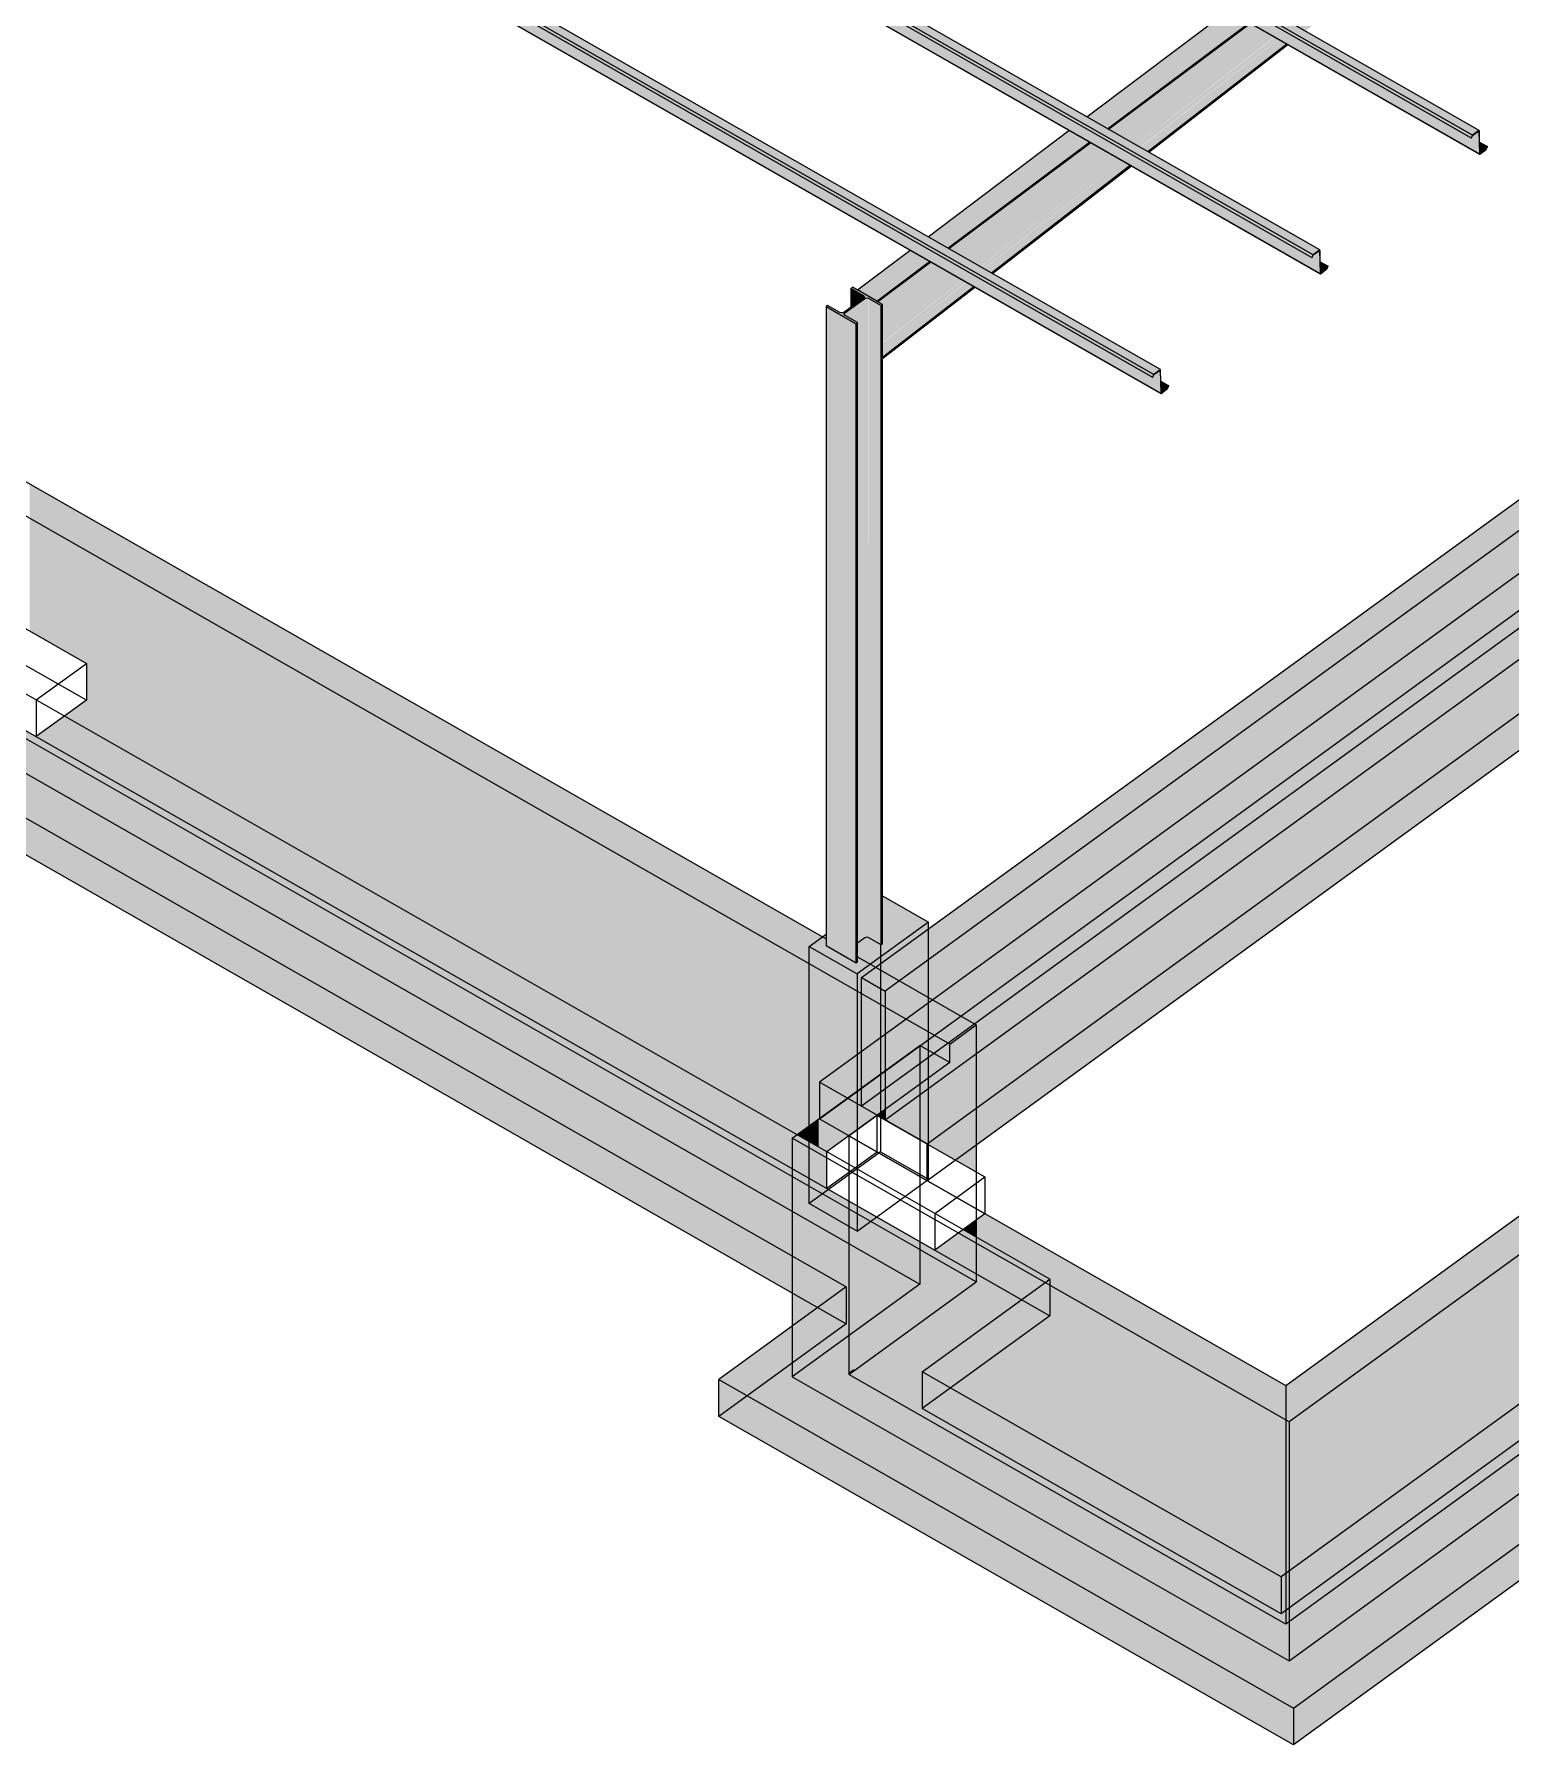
# Model space of a CAD drawing. Header units: inches. Extents: x -6642 to -982, y -7245 to 4230.
# Drawn here: x -5749.9 to -5381.1, y -7156.2 to -6728.9 of the extents above; entities that cross this region are included whole.
import ezdxf

# ---------------------------------------------------------------- set-up
doc = ezdxf.new("R2010")
doc.units = ezdxf.units.IN
doc.header["$MEASUREMENT"] = 0
for name, color, linetype, lineweight in [('S-BEAM', 12, 'Continuous', 9), ('S-COLS', 52, 'Continuous', 9), ('S-FNDN', 32, 'Continuous', 9)]:
    doc.layers.add(name, color=color, linetype=linetype, lineweight=lineweight)

# ---------------------------------------------------------------- blocks, each defined once
blk = doc.blocks.new('Z-Girder - Z-Girder-1581830-STRUCTURAL SCHEMATIC  - 3D - 1')
at = {"layer": 'S-BEAM'}
for points in [[(-5470.54, -6814.59), (-5470.23, -6813.92), (-6598.64, -6169.06), (-6598.95, -6169.73), (-5471.72, -6813.92)], [(-5470.23, -6813.92), (-5468.66, -6812.74), (-6597.13, -6167.92), (-6598.64, -6169.06), (-5482.85, -6806.7)], [(-5468.5, -6818.61), (-5468.68, -6812.84), (-5470.23, -6814.05), (-5470.54, -6814.59), (-6596.96, -6170.87), (-6596.91, -6173.75), (-5468.6, -6818.55)], [(-5468.66, -6812.74), (-5468.66, -6812.66), (-5470.23, -6811.84)], [(-5468.46, -6818.67), (-5468.66, -6818.51), (-5468.5, -6818.64)], [(-5466.84, -6817.4), (-5466.54, -6816.78), (-5468.48, -6815.67), (-5468.37, -6816.53)], [(-5468.37, -6818.56), (-5466.84, -6817.4), (-5468.46, -6816.47), (-5468.41, -6818.54)]]:
    blk.add_hatch(color=256, dxfattribs=at).paths.add_polyline_path(points, flags=0)
h = blk.add_hatch(color=256, dxfattribs=at)
h.paths.add_polyline_path([(-5468.38, -6818.65), (-5466.77, -6817.4), (-5466.84, -6817.4), (-5468.37, -6818.57)], flags=0)
h.paths.add_polyline_path([(-5468.5, -6818.61), (-5468.42, -6818.53), (-5468.5, -6818.57)], flags=0)
h.paths.add_polyline_path([(-5470.48, -6814.6), (-5470.12, -6813.92), (-5470.25, -6813.97), (-5470.54, -6814.59)], flags=0)
for p, q in [((-6598.95, -6169.73), (-5470.54, -6814.59)), ((-5470.23, -6813.92), (-6598.64, -6169.06)), ((-5468.56, -6812.72), (-6597.17, -6167.75)), ((-6597.07, -6173.69), (-5468.47, -6818.66)), ((-6596.91, -6173.75), (-5468.5, -6818.61)), ((-5470.23, -6813.92), (-5470.54, -6814.59)), ((-5470.54, -6814.59), (-5470.48, -6814.6)), ((-5470.48, -6814.6), (-5470.19, -6813.97)), ((-5468.66, -6812.74), (-5470.23, -6813.92)), ((-5470.19, -6813.97), (-5468.65, -6812.82)), ((-5468.6, -6812.84), (-5468.5, -6818.61)), ((-5468.42, -6818.54), (-5468.53, -6812.79)), ((-5468.5, -6818.58), (-5468.38, -6818.65)), ((-5468.48, -6815.65), (-5466.49, -6816.79)), ((-5468.48, -6815.67), (-5466.54, -6816.78)), ((-5468.46, -6816.47), (-5466.84, -6817.4)), ((-5468.38, -6818.65), (-5466.8, -6817.46)), ((-5466.84, -6817.4), (-5468.37, -6818.56)), ((-5466.54, -6816.78), (-5466.84, -6817.4)), ((-5466.8, -6817.46), (-5466.49, -6816.79)), ((-5466.49, -6816.79), (-5466.54, -6816.78))]:
    blk.add_line(p, q, dxfattribs=at)
for points in [[(-5468.53, -6812.79, 0), (-5468.57, -6812.71, 0), (-5468.66, -6812.74, 0)], [(-5468.65, -6812.82, 0), (-5468.62, -6812.81, 0), (-5468.62, -6812.81, 0)], [(-5468.5, -6818.61, 0), (-5468.46, -6818.67, 0), (-5468.38, -6818.65, 0)], [(-5468.37, -6818.56, 0), (-5468.41, -6818.57, 0), (-5468.42, -6818.54, 0)]]:
    blk.add_polyline3d(points, dxfattribs=at)
blk = doc.blocks.new('Z-Girder - Z-Girder-V1-STRUCTURAL SCHEMATIC  - 3D - 1')
at = {"layer": 'S-BEAM'}
for points in [[(-5390.94, -6754.83), (-5390.63, -6754.16), (-6519.04, -6109.3), (-6519.35, -6109.97), (-5392.12, -6754.16)], [(-5390.63, -6754.16), (-5389.06, -6752.98), (-6517.52, -6108.16), (-6519.04, -6109.3), (-5401.45, -6747.97)], [(-5388.9, -6758.85), (-5389.08, -6753.08), (-5390.63, -6754.29), (-5390.94, -6754.83), (-6517.36, -6111.11), (-6517.31, -6113.99), (-5389, -6758.79)], [(-5389.06, -6752.98), (-5389.06, -6752.9), (-5390.63, -6752.08)], [(-5388.86, -6758.91), (-5389.06, -6758.76), (-5388.9, -6758.89)], [(-5387.23, -6757.65), (-5386.94, -6757.02), (-5388.88, -6755.91), (-5388.77, -6756.77)], [(-5388.77, -6758.8), (-5387.23, -6757.65), (-5388.86, -6756.72), (-5388.81, -6758.78)]]:
    blk.add_hatch(color=256, dxfattribs=at).paths.add_polyline_path(points, flags=0)
h = blk.add_hatch(color=256, dxfattribs=at)
h.paths.add_polyline_path([(-5388.78, -6758.89), (-5387.17, -6757.65), (-5387.23, -6757.65), (-5388.77, -6758.81)], flags=0)
h.paths.add_polyline_path([(-5388.9, -6758.85), (-5388.82, -6758.77), (-5388.9, -6758.81)], flags=0)
h.paths.add_polyline_path([(-5390.88, -6754.84), (-5390.52, -6754.16), (-5390.65, -6754.21), (-5390.94, -6754.83)], flags=0)
for p, q in [((-6519.35, -6109.97), (-5390.94, -6754.83)), ((-5390.63, -6754.16), (-6519.04, -6109.3)), ((-5388.96, -6752.96), (-6517.57, -6107.99)), ((-6517.47, -6113.93), (-5388.87, -6758.9)), ((-6517.31, -6113.99), (-5388.9, -6758.85)), ((-5390.63, -6754.16), (-5390.94, -6754.83)), ((-5390.94, -6754.83), (-5390.88, -6754.84)), ((-5390.88, -6754.84), (-5390.59, -6754.21)), ((-5389.06, -6752.98), (-5390.63, -6754.16)), ((-5390.59, -6754.21), (-5389.05, -6753.06)), ((-5389, -6753.08), (-5388.9, -6758.85)), ((-5388.82, -6758.78), (-5388.93, -6753.03)), ((-5388.9, -6758.83), (-5388.78, -6758.89)), ((-5388.88, -6755.89), (-5386.89, -6757.03)), ((-5388.88, -6755.91), (-5386.94, -6757.02)), ((-5388.86, -6756.72), (-5387.23, -6757.65)), ((-5388.78, -6758.89), (-5387.2, -6757.7)), ((-5387.23, -6757.65), (-5388.77, -6758.8)), ((-5386.94, -6757.02), (-5387.23, -6757.65)), ((-5387.2, -6757.7), (-5386.89, -6757.03)), ((-5386.89, -6757.03), (-5386.94, -6757.02))]:
    blk.add_line(p, q, dxfattribs=at)
for points in [[(-5388.93, -6753.03, 0), (-5388.97, -6752.95, 0), (-5389.06, -6752.98, 0)], [(-5389.05, -6753.06, 0), (-5389.02, -6753.05, 0), (-5389.02, -6753.05, 0)], [(-5388.9, -6758.85, 0), (-5388.86, -6758.91, 0), (-5388.78, -6758.89, 0)], [(-5388.77, -6758.8, 0), (-5388.81, -6758.81, 0), (-5388.82, -6758.78, 0)]]:
    blk.add_polyline3d(points, dxfattribs=at)

msp = doc.modelspace()

# ---------------------------------------------------------------- hatches: boundary and pattern name
at = {"layer": 'S-BEAM'}
h = msp.add_hatch(color=256, dxfattribs=at)
h.paths.add_polyline_path([(-5539.39, -6795.59), (-5526.15, -6785.7), (-5531.07, -6782.89), (-5544.24, -6792.81), (-5540.85, -6794.75)], flags=0)
h.paths.add_polyline_path([(-5521.68, -6782.36), (-5486.24, -6755.88), (-5491.37, -6752.95), (-5526.63, -6779.53), (-5522.48, -6781.9)], flags=0)
h.paths.add_polyline_path([(-5481.77, -6752.54), (-5446.33, -6726.07), (-5451.66, -6723.02), (-5486.92, -6749.6), (-5483.59, -6751.5)], flags=0)
h.paths.add_polyline_path([(-5441.86, -6722.73), (-5406.42, -6696.25), (-5411.96, -6693.08), (-5447.22, -6719.66), (-5443.74, -6721.65)], flags=0)
h.paths.add_polyline_path([(-5401.95, -6692.91), (-5366.51, -6666.43), (-5372.26, -6663.15), (-5407.52, -6689.73), (-5403.07, -6692.27)], flags=0)
h.paths.add_polyline_path([(-5362.04, -6663.09), (-5326.6, -6636.62), (-5332.56, -6633.21), (-5367.81, -6659.8), (-5364.05, -6661.94)], flags=0)
h.paths.add_polyline_path([(-5322.13, -6633.28), (-5313.87, -6627.11), (-5319.89, -6623.66), (-5328.11, -6629.86), (-5324.21, -6632.09)], flags=0)
h = msp.add_hatch(color=256, dxfattribs=at)
h.paths.add_polyline_path([(-5539.38, -6795.74), (-5539.3, -6795.68), (-5539.2, -6795.74), (-5525.92, -6785.83), (-5526.15, -6785.7), (-5539.39, -6795.59)], flags=0)
h.paths.add_polyline_path([(-5521.45, -6782.49), (-5485.99, -6756.02), (-5486.24, -6755.88), (-5521.68, -6782.36)], flags=0)
h.paths.add_polyline_path([(-5481.52, -6752.69), (-5446.06, -6726.22), (-5446.33, -6726.07), (-5481.77, -6752.54)], flags=0)
h.paths.add_polyline_path([(-5441.59, -6722.88), (-5406.13, -6696.41), (-5406.42, -6696.25), (-5441.86, -6722.73)], flags=0)
h.paths.add_polyline_path([(-5401.66, -6693.08), (-5366.2, -6666.61), (-5366.51, -6666.43), (-5401.95, -6692.91)], flags=0)
h.paths.add_polyline_path([(-5361.73, -6663.27), (-5326.27, -6636.8), (-5326.6, -6636.62), (-5362.04, -6663.09)], flags=0)
h.paths.add_polyline_path([(-5321.8, -6633.47), (-5313.86, -6627.54), (-5313.87, -6627.11), (-5322.13, -6633.28)], flags=0)
h = msp.add_hatch(color=256, dxfattribs=at)
h.paths.add_polyline_path([(-5537.99, -6806), (-5517.97, -6790.37), (-5525.92, -6785.83), (-5539.2, -6795.74), (-5537.99, -6796.44), (-5537.99, -6805.99)], flags=0)
h.paths.add_polyline_path([(-5513.58, -6786.99), (-5478.98, -6760.03), (-5485.99, -6756.02), (-5521.45, -6782.49), (-5513.66, -6786.94)], flags=0)
h.paths.add_polyline_path([(-5474.62, -6756.63), (-5440.09, -6729.63), (-5446.06, -6726.22), (-5481.52, -6752.69), (-5474.71, -6756.58)], flags=0)
h.paths.add_polyline_path([(-5435.65, -6726.28), (-5401.07, -6699.31), (-5406.2, -6696.46), (-5441.59, -6722.88), (-5435.69, -6726.25)], flags=0)
h.paths.add_polyline_path([(-5396.68, -6695.92), (-5362.09, -6668.96), (-5366.2, -6666.61), (-5401.66, -6693.08), (-5396.78, -6695.87)], flags=0)
h.paths.add_polyline_path([(-5357.71, -6665.57), (-5323.18, -6638.57), (-5326.27, -6636.8), (-5361.73, -6663.27), (-5357.88, -6665.47)], flags=0)
h.paths.add_polyline_path([(-5318.74, -6635.21), (-5316.61, -6633.5), (-5316.68, -6629.64), (-5321.8, -6633.47), (-5318.85, -6635.15)], flags=0)
h = msp.add_hatch(color=256, dxfattribs=at)
h.paths.add_polyline_path([(-5537.99, -6807.21), (-5517.09, -6790.88), (-5517.97, -6790.41), (-5537.99, -6806.09), (-5537.99, -6807.15)], flags=0)
h.paths.add_polyline_path([(-5512.67, -6787.51), (-5478.04, -6760.57), (-5479.04, -6760.08), (-5513.55, -6787.01), (-5512.69, -6787.5)], flags=0)
h.paths.add_polyline_path([(-5473.67, -6757.17), (-5439.08, -6730.21), (-5440.01, -6729.68), (-5474.6, -6756.64), (-5473.75, -6757.13)], flags=0)
h.paths.add_polyline_path([(-5434.68, -6726.83), (-5400.09, -6699.86), (-5401.04, -6699.32), (-5435.59, -6726.31), (-5434.75, -6726.79)], flags=0)
h.paths.add_polyline_path([(-5395.68, -6696.49), (-5361.12, -6669.51), (-5362.07, -6668.97), (-5396.68, -6695.92), (-5395.79, -6696.43)], flags=0)
h.paths.add_polyline_path([(-5356.69, -6666.15), (-5322.13, -6639.17), (-5323.12, -6638.62), (-5357.64, -6665.61), (-5356.73, -6666.13)], flags=0)
h.paths.add_polyline_path([(-5317.69, -6635.81), (-5316.06, -6634.45), (-5316.38, -6634.14), (-5316.55, -6633.8), (-5316.7, -6633.62), (-5318.71, -6635.24), (-5317.71, -6635.8)], flags=0)
h = msp.add_hatch(color=256, dxfattribs=at)
h.paths.add_polyline_path([(-5537.99, -6809.69), (-5515.15, -6791.98), (-5517.08, -6790.94), (-5537.99, -6807.21), (-5537.99, -6808.7)], flags=0)
h.paths.add_polyline_path([(-5510.78, -6788.59), (-5476.08, -6761.69), (-5478.04, -6760.57), (-5512.61, -6787.54), (-5510.83, -6788.56)], flags=0)
h.paths.add_polyline_path([(-5471.7, -6758.3), (-5437.01, -6731.39), (-5439.08, -6730.26), (-5473.6, -6757.21), (-5472.33, -6757.94)], flags=0)
h.paths.add_polyline_path([(-5432.63, -6728), (-5397.93, -6701.1), (-5400.06, -6699.9), (-5434.68, -6726.83), (-5432.95, -6727.82)], flags=0)
h.paths.add_polyline_path([(-5393.56, -6697.71), (-5358.86, -6670.8), (-5361.1, -6669.59), (-5395.66, -6696.51), (-5393.88, -6697.52)], flags=0)
h.paths.add_polyline_path([(-5354.48, -6667.41), (-5319.78, -6640.51), (-5322.12, -6639.26), (-5356.69, -6666.15), (-5354.66, -6667.31)], flags=0)
h.paths.add_polyline_path([(-5315.41, -6637.12), (-5313.71, -6635.8), (-5316.02, -6634.51), (-5317.61, -6635.86), (-5315.99, -6636.79)], flags=0)
h = msp.add_hatch(color=256, dxfattribs=at)
h.paths.add_polyline_path([(-5537.99, -6809.98), (-5514.93, -6792.11), (-5515.2, -6792.02), (-5537.99, -6809.69)], flags=0)
h.paths.add_polyline_path([(-5510.55, -6788.72), (-5475.83, -6761.83), (-5476.08, -6761.69), (-5510.78, -6788.59)], flags=0)
h.paths.add_polyline_path([(-5471.46, -6758.44), (-5436.74, -6731.55), (-5437.01, -6731.39), (-5471.7, -6758.3)], flags=0)
h.paths.add_polyline_path([(-5432.36, -6728.15), (-5397.65, -6701.26), (-5397.93, -6701.1), (-5432.63, -6728)], flags=0)
h.paths.add_polyline_path([(-5393.27, -6697.87), (-5358.55, -6670.98), (-5358.86, -6670.8), (-5393.56, -6697.71)], flags=0)
h.paths.add_polyline_path([(-5354.18, -6667.59), (-5319.46, -6640.7), (-5319.78, -6640.51), (-5354.48, -6667.41)], flags=0)
h.paths.add_polyline_path([(-5315.08, -6637.3), (-5313.7, -6636.24), (-5313.71, -6635.8), (-5315.41, -6637.12)], flags=0)
msp.add_hatch(color=256, dxfattribs=at).paths.add_polyline_path([(-5539.38, -6795.74), (-5539.39, -6795.59), (-5544.24, -6792.86), (-5544.24, -6792.97), (-5539.39, -6795.74)], flags=0)
at = {"layer": 'S-COLS'}
for points in [[(-5544.61, -6801.25), (-5544.24, -6800.98), (-5547.53, -6799.02), (-5547.49, -6798.7), (-5547.39, -6798.58), (-5542.13, -6794.85), (-5541.61, -6794.88), (-5541.45, -6794.94), (-5538.36, -6796.7), (-5537.99, -6796.44), (-5539.3, -6795.68), (-5539.39, -6795.74), (-5544.24, -6792.97), (-5544.32, -6792.81), (-5545.47, -6792.16), (-5545.84, -6792.43), (-5542.55, -6794.39), (-5542.55, -6794.65), (-5542.88, -6794.97), (-5547.95, -6798.56), (-5548.3, -6798.58), (-5548.69, -6798.43), (-5551.72, -6796.7), (-5552.09, -6796.97), (-5545.08, -6800.98)], [(-5545.84, -6797.12), (-5542.74, -6794.83), (-5542.74, -6794.2), (-5545.84, -6792.43), (-5545.84, -6796.97)], [(-5544.61, -6960.95), (-5544.61, -6801.25), (-5552.09, -6796.97), (-5552.09, -6956.67), (-5551.8, -6956.83)], [(-5544.24, -6955.98), (-5542.43, -6954.67), (-5542.43, -6794.97), (-5547.39, -6798.58), (-5547.33, -6799.21), (-5544.24, -6800.98), (-5544.24, -6950.71)], [(-5542.74, -6794.87), (-5542.52, -6794.62), (-5542.63, -6794.31), (-5542.74, -6794.29), (-5542.74, -6794.83)], [(-5542.43, -6954.67), (-5541.95, -6954.54), (-5541.61, -6954.58), (-5541.45, -6954.58), (-5541.52, -6794.91), (-5541.95, -6794.84), (-5542.34, -6794.94), (-5542.43, -6794.97), (-5542.43, -6954.54)], [(-5538.36, -6956.4), (-5538.36, -6796.7), (-5541.45, -6794.94), (-5541.45, -6954.63)], [(-5538.36, -6956.4), (-5537.99, -6956.13), (-5537.99, -6796.44), (-5538.36, -6796.7), (-5538.36, -6950.71)], [(-5547.39, -6799.15), (-5547.39, -6798.58), (-5547.55, -6798.79), (-5547.49, -6799.06), (-5547.39, -6799.15)], [(-5544.61, -6960.95), (-5544.24, -6960.68), (-5544.24, -6800.98), (-5544.61, -6801.25), (-5544.61, -6959.22)]]:
    msp.add_hatch(color=256, dxfattribs=at).paths.add_polyline_path(points, flags=0)
at = {"layer": 'S-FNDN', "transparency": 33554585}
h = msp.add_hatch(color=7, dxfattribs=at)
h.paths.add_polyline_path([(-5556.33, -6961.14), (-5556.33, -6956.83), (-5553.01, -6954.42), (-5750.98, -6841.29), (-5750.98, -6849.9), (-5559.64, -6959.24)], flags=0)
h.paths.add_polyline_path([(-5780.78, -6832.87), (-5780.78, -6828.56), (-5777.47, -6826.15), (-5975.44, -6713.02), (-5975.44, -6721.63), (-5784.1, -6830.97)], flags=0)
h.paths.add_polyline_path([(-6005.24, -6704.6), (-6005.24, -6700.29), (-6001.92, -6697.88), (-6199.89, -6584.74), (-6199.89, -6593.36), (-6008.56, -6702.7)], flags=0)
h.paths.add_polyline_path([(-6229.7, -6576.32), (-6229.7, -6572.02), (-6226.38, -6569.61), (-6424.35, -6456.47), (-6424.35, -6465.09), (-6233.02, -6574.43)], flags=0)
h.paths.add_polyline_path([(-6454.16, -6448.05), (-6454.16, -6443.75), (-6450.84, -6441.33), (-6569.3, -6373.64), (-6571, -6374.87), (-6571, -6381.28), (-6457.47, -6446.16)], flags=0)
h = msp.add_hatch(color=7, dxfattribs=at)
h.paths.add_polyline_path([(-5559.37, -7003.82), (-5556.33, -7001.61), (-5556.33, -6961.14), (-5750.98, -6849.9), (-5750.98, -6878.06), (-5736.86, -6886.13), (-5736.86, -6895.3), (-5742.32, -6899.27), (-5560.53, -7003.16)], flags=0)
h.paths.add_polyline_path([(-5780.78, -6877.29), (-5780.78, -6832.87), (-5975.44, -6721.63), (-5975.44, -6749.79), (-5961.32, -6757.86), (-5961.32, -6767.03), (-5966.78, -6771), (-5792.25, -6870.73)], flags=0)
h.paths.add_polyline_path([(-6005.24, -6749.02), (-6005.24, -6704.6), (-6199.89, -6593.36), (-6199.89, -6621.52), (-6185.78, -6629.58), (-6185.78, -6638.76), (-6191.24, -6642.73), (-6078.54, -6707.13)], flags=0)
h.paths.add_polyline_path([(-6229.7, -6620.74), (-6229.7, -6576.32), (-6424.35, -6465.09), (-6424.35, -6493.24), (-6410.23, -6501.31), (-6410.23, -6510.49), (-6415.69, -6514.45), (-6238.93, -6615.47)], flags=0)
h.paths.add_polyline_path([(-6454.16, -6492.47), (-6454.16, -6448.05), (-6571, -6381.28), (-6571, -6409.44), (-6556.88, -6417.51), (-6556.88, -6426.68), (-6562.34, -6430.65), (-6465.63, -6485.92)], flags=0)
h.paths.add_polyline_path([(-6616.65, -6419.42), (-6601.39, -6408.33), (-6600.8, -6408.67), (-6600.8, -6396.53), (-6615.09, -6406.92), (-6616.65, -6406.02), (-6616.65, -6411.22)], flags=0)
at = {"layer": 'S-FNDN', "transparency": 33554534}
h = msp.add_hatch(color=7, dxfattribs=at)
h.paths.add_polyline_path([(-5520.1, -7057.27), (-5496.22, -7039.91), (-5514.57, -7029.42), (-5514.57, -7040.62), (-5529.83, -7051.71), (-5521.2, -7056.64)], flags=0)
h.paths.add_polyline_path([(-5560.53, -7022.97), (-5560.53, -7004.67), (-5559.37, -7003.82), (-5742.32, -6899.27), (-5749.39, -6904.41), (-5763.94, -6896.09), (-5768.81, -6899.63), (-5780.78, -6892.79), (-5780.78, -6877.29), (-5966.78, -6771), (-5973.85, -6776.13), (-5988.4, -6767.82), (-5993.27, -6771.36), (-6005.24, -6764.52), (-6005.24, -6749.02), (-6191.24, -6642.73), (-6198.3, -6647.86), (-6212.85, -6639.55), (-6217.73, -6643.09), (-6229.7, -6636.25), (-6229.7, -6620.74), (-6415.69, -6514.45), (-6422.76, -6519.59), (-6437.31, -6511.28), (-6442.19, -6514.82), (-6454.16, -6507.98), (-6454.16, -6492.47), (-6562.34, -6430.65), (-6569.41, -6435.79), (-6583.96, -6427.47), (-6588.83, -6431.01), (-6600.8, -6424.17), (-6600.8, -6408.67), (-6601.39, -6408.33), (-6616.65, -6419.42), (-5577.59, -7013.22)], flags=0)
h.paths.add_polyline_path([(-5553.9, -7037.96), (-5553.9, -7026.76), (-5560.53, -7022.97), (-5560.53, -7034.17)], flags=0)
for color, points in [(7, [(-5560.53, -7034.17), (-5560.53, -7022.97), (-6616.65, -6419.42), (-6625.28, -6425.69), (-5577.59, -7024.42)]), (7, [(-5560.53, -7043.34), (-5560.53, -7034.17), (-6625.28, -6425.69), (-6625.28, -6434.87), (-5563.09, -7041.88)]), (7, [(-5537.3, -6987.78), (-5528.68, -6981.52), (-5526.52, -6982.76), (-5526.52, -6970.91), (-5537.3, -6978.74), (-5537.3, -6985.8)]), (7, [(-5521.74, -6985.49), (-5521.2, -6981.21), (-5514.57, -6976.39), (-5525.48, -6970.15), (-5526.52, -6970.91), (-5526.52, -6982.76), (-5526.29, -6982.89)]), (7, [(-5435.33, -7156.24), (-5196.47, -6982.66), (-5196.47, -6980.36), (-5201.77, -6977.33), (-5435.33, -7147.06)]), (7, [(-5534.03, -6995.12), (-5528.68, -6991.24), (-5528.68, -6985.8), (-5526.52, -6985.8), (-5526.52, -6982.76), (-5528.68, -6981.52), (-5537.3, -6987.78), (-5537.3, -6993.42)]), (7, [(-5526.52, -6992.27), (-5521.2, -6988.41), (-5521.2, -6985.8), (-5526.52, -6982.76), (-5526.52, -6989.66)]), (7, [(-5539.31, -6998.96), (-5537.3, -6997.5), (-5537.3, -6987.78), (-5543.28, -6992.13), (-5543.28, -6996.68)]), (7, [(-5553.76, -6999.74), (-5546.79, -6994.68), (-5553.76, -6990.7), (-5553.76, -6994.88)]), (7, [(-5546.37, -7004.09), (-5539.31, -6998.96), (-5546.79, -6994.68), (-5553.76, -6999.85), (-5553.76, -6999.87), (-5546.41, -7004.07)]), (7, [(-5519.81, -7010.17), (-5514.57, -7006.36), (-5514.57, -6997.19), (-5521.2, -7002.01), (-5521.2, -7009.37)]), (7, [(-5521.2, -7009.37), (-5521.2, -7002.01), (-5526.52, -7005.87), (-5526.52, -7006.33), (-5524.16, -7007.68)]), (7, [(-5553.9, -7022.45), (-5553.9, -7006.95), (-5556.33, -7005.56), (-5556.33, -7021.06)]), (7, [(-5549.45, -7024.99), (-5550.44, -7018.1), (-5551.87, -7017.29), (-5551.87, -7008.11), (-5553.9, -7006.95), (-5553.9, -7022.45), (-5551.87, -7023.61)]), (7, [(-5546.41, -7026.73), (-5546.41, -7020.4), (-5550.44, -7018.1), (-5549.45, -7024.99), (-5547.04, -7026.37)]), (7, [(-5544.35, -7027.91), (-5544.35, -7021.58), (-5546.41, -7020.4), (-5546.41, -7026.73)]), (7, [(-5521.2, -7045.44), (-5521.2, -7029.97), (-5524.93, -7032.68), (-5539.48, -7024.36), (-5544.35, -7027.91), (-5553.9, -7022.45), (-5553.9, -7026.76), (-5524.93, -7043.31)]), (7, [(-5544.35, -7027.91), (-5539.48, -7024.36), (-5544.35, -7021.58), (-5544.35, -7023.5)]), (7, [(-5529.83, -7051.71), (-5521.2, -7045.44), (-5546.41, -7031.04), (-5546.41, -7042.23), (-5530.98, -7051.05)]), (7, [(-5554.1, -7047.01), (-5553.9, -7046.86), (-5553.9, -7037.96), (-5560.53, -7034.17), (-5560.53, -7043.34)]), (7, [(-5553.9, -7046.86), (-5547.04, -7041.88), (-5553.9, -7038.02), (-5553.9, -7042.14)]), (7, [(-5520.1, -7066.45), (-5496.22, -7049.09), (-5496.22, -7039.91), (-5520.1, -7057.27), (-5520.1, -7063.06)]), (7, [(-5546.41, -7051.41), (-5546.41, -7045.87), (-5547.04, -7041.88), (-5553.9, -7046.86), (-5553.9, -7047.13), (-5547.04, -7051.05)]), (7, [(-5536.9, -7056.85), (-5529.83, -7051.71), (-5547.04, -7041.88), (-5546.41, -7045.87), (-5546.41, -7051.41), (-5537.31, -7056.61)]), (254, [(-5553.9, -7059.49), (-5546.41, -7054.05), (-5546.41, -7051.41), (-5553.9, -7047.13), (-5553.9, -7057.27)]), (254, [(-5569.16, -7070.58), (-5560.53, -7064.31), (-5560.53, -7051.68), (-5578.88, -7065.02)]), (7, [(-5546.83, -7063.53), (-5546.41, -7063.23), (-5546.41, -7054.05), (-5553.9, -7059.49), (-5547.04, -7063.41)]), (254, [(-5537.79, -7057.5), (-5536.9, -7056.85), (-5546.41, -7051.41), (-5546.41, -7054.05), (-5545.27, -7053.22), (-5538.19, -7057.27)]), (7, [(-5546.41, -7063.23), (-5545.27, -7062.4), (-5545.27, -7053.22), (-5546.41, -7054.05), (-5546.41, -7063.06)]), (7, [(-5544.86, -7062.63), (-5537.79, -7057.5), (-5545.27, -7053.22), (-5545.27, -7062.4)]), (7, [(-5528.06, -7072.23), (-5528.06, -7063.06), (-5537.79, -7057.5), (-5544.86, -7062.63), (-5530.95, -7070.58)]), (7, [(-5553.46, -7068.35), (-5546.83, -7063.53), (-5553.9, -7059.49), (-5560.53, -7064.31), (-5554.32, -7067.86)]), (7, [(-5453.64, -7125.4), (-5443.91, -7118.33), (-5443.91, -7111.15), (-5520.99, -7067.1), (-5528.06, -7072.23), (-5544.86, -7062.63), (-5546.41, -7063.77), (-5546.83, -7063.53), (-5553.46, -7068.35), (-5455.02, -7124.61)]), (7, [(-5546.41, -7063.77), (-5544.86, -7062.63), (-5545.27, -7062.4), (-5546.41, -7063.23)]), (7, [(-5520.99, -7067.1), (-5520.1, -7066.45), (-5527.17, -7062.41), (-5528.06, -7063.06), (-5521.2, -7066.98)]), (7, [(-5528.06, -7072.23), (-5520.99, -7067.1), (-5528.06, -7063.06), (-5528.06, -7070.58)]), (7, [(-5569.16, -7079.76), (-5569.16, -7070.58), (-5578.88, -7065.02), (-5578.88, -7074.2), (-5576.22, -7075.72)]), (7, [(-5569.16, -7079.76), (-5553.46, -7068.35), (-5560.53, -7064.31), (-5569.16, -7070.58)]), (7, [(-5462.26, -7131.67), (-5453.64, -7125.4), (-5553.46, -7068.35), (-5562.09, -7074.62), (-5463.5, -7130.96)]), (7, [(-5462.26, -7140.84), (-5462.26, -7131.67), (-5562.09, -7074.62), (-5569.16, -7079.76), (-5472.13, -7135.2)]), (7, [(-5443.91, -7130.96), (-5437.27, -7126.14), (-5437.27, -7113.51), (-5438.38, -7114.31), (-5438.38, -7123.49), (-5443.91, -7127.51)]), (7, [(-5443.91, -7127.51), (-5438.38, -7123.49), (-5438.38, -7114.31), (-5443.91, -7118.33)]), (7, [(-5446.57, -7129.44), (-5443.91, -7127.51), (-5443.91, -7118.33), (-5453.64, -7125.4)]), (7, [(-5462.26, -7140.84), (-5446.57, -7129.44), (-5453.64, -7125.4), (-5462.26, -7131.67)]), (7, [(-5435.33, -7156.24), (-5435.33, -7147.06), (-5455.19, -7135.71), (-5462.26, -7140.84), (-5436.43, -7155.61)])]:
    msp.add_hatch(color=color, dxfattribs=at).paths.add_polyline_path(points, flags=0)
at = {"layer": 'S-FNDN', "transparency": 33554585}
h = msp.add_hatch(color=7, dxfattribs=at)
h.paths.add_polyline_path([(-5544.35, -6963.67), (-5541.04, -6961.26), (-5544.24, -6959.43), (-5544.24, -6960.68), (-5544.61, -6960.95), (-5552.09, -6956.67), (-5552.09, -6954.95), (-5553.01, -6954.42), (-5556.33, -6956.83), (-5544.61, -6963.53)], flags=0)
h.paths.add_polyline_path([(-5768.81, -6835.4), (-5765.5, -6832.99), (-5768.7, -6831.16), (-5768.7, -6832.4), (-5769.07, -6832.67), (-5776.55, -6828.4), (-5776.55, -6826.68), (-5777.47, -6826.15), (-5780.78, -6828.56), (-5769.07, -6835.26)], flags=0)
h.paths.add_polyline_path([(-5993.27, -6707.13), (-5989.95, -6704.72), (-5993.15, -6702.89), (-5993.15, -6704.13), (-5993.52, -6704.4), (-6001.01, -6700.13), (-6001.01, -6698.4), (-6001.92, -6697.88), (-6005.24, -6700.29), (-5993.52, -6706.99)], flags=0)
h.paths.add_polyline_path([(-6217.73, -6578.86), (-6214.41, -6576.45), (-6217.61, -6574.62), (-6217.61, -6575.86), (-6217.98, -6576.13), (-6225.46, -6571.79), (-6225.46, -6570.13), (-6226.38, -6569.61), (-6229.7, -6572.02), (-6217.98, -6578.71)], flags=0)
h.paths.add_polyline_path([(-6449.7, -6446.29), (-6449.7, -6445.4), (-6446.75, -6445.4), (-6449.92, -6443.58), (-6449.92, -6441.86), (-6450.84, -6441.33), (-6454.16, -6443.75), (-6449.92, -6443.75), (-6449.92, -6446.17)], flags=0)
h = msp.add_hatch(color=7, dxfattribs=at)
h.paths.add_polyline_path([(-5526.52, -6960.16), (-5359.32, -6838.65), (-5359.32, -6830.88), (-5526.52, -6952.39)], flags=0)
h.paths.add_polyline_path([(-5326.76, -6814.99), (-5312.25, -6804.44), (-5312.25, -6796.67), (-5329.52, -6809.22), (-5329.52, -6813.41)], flags=0)
h.paths.add_polyline_path([(-5298.14, -6794.19), (-5189.29, -6715.09), (-5195.27, -6711.66), (-5298.14, -6786.42)], flags=0)
h.paths.add_polyline_path([(-5184.75, -6711.79), (-5148.75, -6685.63), (-5154.74, -6682.21), (-5190.74, -6708.37)], flags=0)
h.paths.add_polyline_path([(-5147.18, -6680.63), (-5147.18, -6676.72), (-5150.2, -6678.91), (-5147.75, -6680.31)], flags=0)
h = msp.add_hatch(color=7, dxfattribs=at)
h.paths.add_polyline_path([(-5526.52, -6970.91), (-5525.48, -6970.15), (-5526.52, -6969.56)], flags=0)
h.paths.add_polyline_path([(-5226, -6752.51), (-5181.01, -6719.82), (-5189.29, -6715.09), (-5226, -6741.76), (-5226, -6749.53)], flags=0)
h.paths.add_polyline_path([(-5176.47, -6716.52), (-5147.18, -6695.23), (-5147.18, -6686.52), (-5148.75, -6685.63), (-5184.75, -6711.79), (-5178.41, -6715.41)], flags=0)
at = {"layer": 'S-FNDN', "transparency": 33554534}
h = msp.add_hatch(color=7, dxfattribs=at)
h.paths.add_polyline_path([(-5526.52, -7005.87), (-5521.2, -7002.01), (-5521.2, -6988.41), (-5526.52, -6992.27), (-5526.52, -7004.67)], flags=0)
h.paths.add_polyline_path([(-5521.2, -6988.41), (-5514.57, -6983.59), (-5514.57, -6976.39), (-5521.2, -6981.21), (-5521.74, -6985.49), (-5521.2, -6985.8)], flags=0)
h.paths.add_polyline_path([(-5226, -6773.88), (-5164.55, -6729.22), (-5181.01, -6719.82), (-5226, -6752.51)], flags=0)
h.paths.add_polyline_path([(-5160.01, -6725.93), (-5148.27, -6717.39), (-5157.66, -6712.02), (-5157.66, -6702.85), (-5176.47, -6716.52), (-5173.46, -6718.24)], flags=0)
h = msp.add_hatch(color=7, dxfattribs=at)
h.paths.add_polyline_path([(-5514.57, -6983.59), (-5373.44, -6881.03), (-5373.44, -6874.56), (-5359.32, -6864.3), (-5359.32, -6849.4), (-5525.48, -6970.15), (-5514.57, -6976.39), (-5514.57, -6982.89)], flags=0)
h.paths.add_polyline_path([(-5521.2, -7002.01), (-5514.57, -6997.19), (-5514.57, -6983.59), (-5521.2, -6988.41), (-5521.2, -7000.11)], flags=0)
h.paths.add_polyline_path([(-5313.08, -6822.8), (-5312.25, -6822.19), (-5312.25, -6815.19), (-5318.48, -6819.72), (-5316.48, -6820.86)], flags=0)
h.paths.add_polyline_path([(-5287.58, -6818.63), (-5226, -6773.88), (-5226, -6752.51), (-5298.14, -6804.94), (-5298.14, -6812.6), (-5289.06, -6817.79)], flags=0)
h.paths.add_polyline_path([(-5220.01, -6777.3), (-5158.56, -6732.64), (-5164.55, -6729.22), (-5226, -6773.88)], flags=0)
h.paths.add_polyline_path([(-5154.03, -6729.35), (-5142.28, -6720.81), (-5148.27, -6717.39), (-5160.01, -6725.93), (-5157.4, -6727.41)], flags=0)
h = msp.add_hatch(color=7, dxfattribs=at)
h.paths.add_polyline_path([(-5514.57, -6997.19), (-5365.05, -6888.53), (-5373.44, -6883.73), (-5373.44, -6881.03), (-5514.57, -6983.59), (-5514.57, -6985.8)], flags=0)
h.paths.add_polyline_path([(-5286.68, -6831.57), (-5154.07, -6735.21), (-5158.56, -6732.64), (-5220.01, -6777.3), (-5226, -6773.88), (-5287.58, -6818.63), (-5286.68, -6819.15)], flags=0)
h.paths.add_polyline_path([(-5149.54, -6731.91), (-5137.79, -6723.38), (-5142.28, -6720.81), (-5154.03, -6729.35)], flags=0)
h = msp.add_hatch(color=7, dxfattribs=at)
h.paths.add_polyline_path([(-5514.57, -7006.36), (-5357.98, -6892.57), (-5365.05, -6888.53), (-5514.57, -6997.19), (-5514.57, -7006.09)], flags=0)
h.paths.add_polyline_path([(-5284.47, -6839.15), (-5147.01, -6739.25), (-5154.07, -6735.21), (-5286.68, -6831.57), (-5286.68, -6837.89)], flags=0)
h.paths.add_polyline_path([(-5142.47, -6735.95), (-5130.72, -6727.41), (-5137.79, -6723.38), (-5149.54, -6731.91)], flags=0)
at = {"layer": 'S-FNDN', "transparency": 33554585}
h = msp.add_hatch(color=7, dxfattribs=at)
h.paths.add_polyline_path([(-5525.48, -6970.15), (-5359.32, -6849.4), (-5359.32, -6838.65), (-5526.52, -6960.16), (-5526.52, -6969.56)], flags=0)
h.paths.add_polyline_path([(-5318.48, -6819.72), (-5312.25, -6815.19), (-5312.25, -6804.44), (-5326.76, -6814.99), (-5320.4, -6818.62)], flags=0)
h.paths.add_polyline_path([(-5298.14, -6804.94), (-5226, -6752.51), (-5226, -6741.76), (-5298.14, -6794.19)], flags=0)
at = {"layer": 'S-FNDN', "transparency": 33554534}
h = msp.add_hatch(color=7, dxfattribs=at)
h.paths.add_polyline_path([(-5546.79, -6994.68), (-5543.28, -6992.13), (-5543.28, -6983.09), (-5553.76, -6990.7), (-5547.04, -6994.54)], flags=0)
h.paths.add_polyline_path([(-5336.92, -6851.96), (-5336.92, -6833.12), (-5357.14, -6847.81), (-5357.14, -6851.96), (-5342.33, -6851.96)], flags=0)
h.paths.add_polyline_path([(-5329.52, -6849.11), (-5316.48, -6839.64), (-5316.48, -6825.27), (-5313.08, -6822.8), (-5318.48, -6819.72), (-5329.52, -6827.74)], flags=0)
h.paths.add_polyline_path([(-5302.02, -6829.12), (-5287.58, -6818.63), (-5298.14, -6812.6), (-5298.14, -6824.57), (-5298.51, -6824.84), (-5301.93, -6822.97), (-5302.44, -6823.05), (-5302.59, -6823.11), (-5304.39, -6824.42), (-5304.39, -6827.77), (-5302.11, -6829.07)], flags=0)
h.paths.add_polyline_path([(-5312.25, -6823.28), (-5312.25, -6822.19), (-5313.08, -6822.8)], flags=0)
at = {"layer": 'S-FNDN', "transparency": 33554585}
h = msp.add_hatch(color=7, dxfattribs=at)
h.paths.add_polyline_path([(-5537.3, -6963.4), (-5537.3, -6960.22), (-5539.75, -6962)], flags=0)
h.paths.add_polyline_path([(-5329.52, -6816.99), (-5326.76, -6814.99), (-5329.52, -6813.41), (-5329.52, -6816.62)], flags=0)
for color, points in [(7, [(-5436.43, -7075.59), (-5257.44, -6945.52), (-5264.93, -6941.24), (-5437.27, -7066.49), (-5437.27, -7075.11)]), (254, [(-5436.43, -7112.89), (-5228.71, -6961.94), (-5257.49, -6945.55), (-5436.43, -7075.59)]), (256, [(-5539.75, -6962), (-5526.52, -6952.39), (-5526.52, -6950.71), (-5541.04, -6961.26)]), (256, [(-5556.33, -7001.61), (-5553.76, -6999.74), (-5553.76, -6990.7), (-5544.35, -6983.87), (-5544.35, -6963.67), (-5556.33, -6956.83), (-5556.33, -6999.85)]), (7, [(-5543.28, -6964.57), (-5537.3, -6964.57), (-5537.3, -6963.4), (-5539.75, -6962), (-5542.05, -6963.67)]), (256, [(-5537.3, -6978.74), (-5526.52, -6970.91), (-5526.52, -6969.56), (-5537.3, -6963.4), (-5537.3, -6964.57), (-5543.28, -6964.57), (-5537.3, -6967.99), (-5537.3, -6972.01)]), (256, [(-5540.7, -6981.21), (-5537.3, -6978.74), (-5537.3, -6967.99), (-5543.28, -6967.99), (-5543.28, -6981.21)]), (256, [(-5537.3, -7000.11), (-5526.52, -6992.27), (-5526.52, -6989.66), (-5537.3, -6997.5), (-5537.3, -6999.01)]), (256, [(-5526.52, -7006.33), (-5526.52, -6992.27), (-5537.3, -7000.11), (-5526.82, -7006.16)]), (256, [(-5526.82, -7006.16), (-5526.82, -7006.09), (-5539.38, -6999.01), (-5539.34, -6999.01), (-5526.94, -7006.09)]), (256, [(-5537.3, -7000.11), (-5537.3, -6997.5), (-5539.31, -6998.96), (-5539.22, -6999.01)]), (7, [(-5556.33, -7005.56), (-5556.33, -7001.61), (-5559.37, -7003.82), (-5557.89, -7004.67)]), (256, [(-5553.9, -7004.41), (-5546.41, -7004.12), (-5553.9, -6999.85), (-5553.9, -7004.12)]), (256, [(-5553.9, -7006.95), (-5553.9, -7004.41), (-5556.33, -7004.51), (-5556.33, -7005.56)]), (256, [(-5551.87, -7008.11), (-5546.41, -7004.12), (-5553.9, -7004.41), (-5553.9, -7006.95), (-5553.76, -7007.03)]), (7, [(-5514.57, -7013.16), (-5514.57, -7006.36), (-5519.81, -7010.17), (-5518.14, -7011.12)]), (7, [(-5443.91, -7071.31), (-5437.27, -7066.49), (-5512.4, -7023.58), (-5514.57, -7025.15), (-5514.57, -7029.42), (-5496.22, -7039.91), (-5496.22, -7041.42), (-5452.35, -7066.49)]), (7, [(-5514.57, -7029.42), (-5514.57, -7025.15), (-5517.86, -7027.54), (-5516.02, -7028.59)]), (7, [(-5438.38, -7114.31), (-5437.27, -7113.51), (-5437.27, -7066.49), (-5443.91, -7071.31), (-5443.91, -7111.15)]), (7, [(-5437.27, -7113.51), (-5436.43, -7112.89), (-5436.43, -7075.59), (-5437.27, -7075.11), (-5437.27, -7075.59)])]:
    msp.add_hatch(color=color, dxfattribs=at).paths.add_polyline_path(points, flags=0)
h = msp.add_hatch(color=256, dxfattribs=at)
h.paths.add_polyline_path([(-5541.04, -6961.26), (-5526.52, -6950.71), (-5537.99, -6944.16), (-5537.99, -6956.13), (-5538.36, -6956.4), (-5541.77, -6954.53), (-5542.28, -6954.61), (-5542.43, -6954.67), (-5544.24, -6955.98), (-5544.24, -6959.43), (-5541.45, -6961.03)], flags=0)
h.paths.add_polyline_path([(-5552.09, -6954.95), (-5552.09, -6953.76), (-5553.01, -6954.42)], flags=0)
at = {"layer": 'S-FNDN', "transparency": 33554534}
h = msp.add_hatch(color=7, dxfattribs=at)
h.paths.add_polyline_path([(-5443.91, -7130.96), (-5443.91, -7127.51), (-5446.57, -7129.44)], flags=0)
h.paths.add_polyline_path([(-5436.43, -7135.23), (-5211.5, -6971.78), (-5228.71, -6961.94), (-5437.27, -7113.51), (-5437.27, -7126.14), (-5443.91, -7130.96), (-5437.27, -7134.75)], flags=0)
h.paths.add_polyline_path([(-5206.16, -6967.89), (-5197.57, -6961.65), (-5197.57, -6959.36), (-5213.02, -6950.54), (-5221.64, -6956.8), (-5206.16, -6965.65)], flags=0)
at = {"layer": 'S-FNDN', "transparency": 33554585}
h = msp.add_hatch(color=256, dxfattribs=at)
h.paths.add_polyline_path([(-5544.35, -6983.87), (-5543.28, -6983.09), (-5543.28, -6964.57), (-5539.75, -6962), (-5541.04, -6961.26), (-5544.35, -6963.67), (-5544.35, -6982.89)], flags=0)
h.paths.add_polyline_path([(-5526.52, -6969.56), (-5526.52, -6952.39), (-5537.3, -6960.22), (-5537.3, -6963.4), (-5529.27, -6967.99)], flags=0)
at = {"layer": 'S-FNDN', "transparency": 33554534}
h = msp.add_hatch(color=7, dxfattribs=at)
h.paths.add_polyline_path([(-5435.33, -7147.06), (-5201.77, -6977.33), (-5202.19, -6977.1), (-5203.95, -6978.38), (-5203.95, -6976.09), (-5211.5, -6971.78), (-5436.43, -7135.23), (-5446.57, -7129.44), (-5455.19, -7135.71), (-5436.43, -7146.43)], flags=0)
h.paths.add_polyline_path([(-5203.95, -6969.21), (-5193.56, -6961.65), (-5197.57, -6959.36), (-5197.57, -6961.65), (-5206.16, -6967.89), (-5206.16, -6969.21)], flags=0)
at = {"layer": 'S-FNDN', "transparency": 33554585}
h = msp.add_hatch(color=7, dxfattribs=at)
h.paths.add_polyline_path([(-5543.28, -6983.09), (-5540.7, -6981.21), (-5543.28, -6981.21), (-5543.28, -6982.89)], flags=0)
h.paths.add_polyline_path([(-5543.28, -6967.99), (-5537.3, -6967.99), (-5543.28, -6964.57)], flags=0)
at = {"layer": 'S-FNDN', "transparency": 33554534}
h = msp.add_hatch(color=7, dxfattribs=at)
h.paths.add_polyline_path([(-5543.28, -6996.68), (-5543.28, -6992.13), (-5546.79, -6994.68), (-5544.35, -6996.07)], flags=0)
h.paths.add_polyline_path([(-5543.28, -6992.13), (-5537.3, -6987.78), (-5537.3, -6978.74), (-5543.28, -6983.09), (-5543.28, -6990.7)], flags=0)
at = {"layer": 'S-FNDN', "transparency": 33554585}
h = msp.add_hatch(color=256, dxfattribs=at)
h.paths.add_polyline_path([(-5537.3, -6997.5), (-5534.03, -6995.12), (-5537.3, -6993.42)], flags=0)
h.paths.add_polyline_path([(-5528.68, -6991.24), (-5526.52, -6989.66), (-5526.52, -6985.8), (-5528.68, -6985.8), (-5528.68, -6990.7)], flags=0)
h = msp.add_hatch(color=256, dxfattribs=at)
h.paths.add_polyline_path([(-5553.9, -6999.85), (-5553.76, -6999.85), (-5553.76, -6999.74)], flags=0)
h.paths.add_polyline_path([(-5556.33, -7004.51), (-5553.9, -7004.41), (-5553.9, -6999.85), (-5556.33, -7001.61), (-5556.33, -7004.12)], flags=0)
at = {"layer": 'S-FNDN', "transparency": 33554534}
h = msp.add_hatch(color=7, dxfattribs=at)
h.paths.add_polyline_path([(-5521.2, -7045.44), (-5514.57, -7040.62), (-5514.57, -7029.42), (-5517.86, -7027.54), (-5521.2, -7029.97), (-5521.2, -7041.88)], flags=0)
h.paths.add_polyline_path([(-5553.9, -7026.76), (-5553.9, -7022.45), (-5556.33, -7021.06), (-5556.33, -7005.56), (-5559.37, -7003.82), (-5560.53, -7004.67), (-5560.53, -7022.97), (-5556.33, -7025.37)], flags=0)
h.paths.add_polyline_path([(-5546.41, -7042.23), (-5546.41, -7031.04), (-5553.9, -7026.76), (-5553.9, -7037.96), (-5547.04, -7041.88)], flags=0)
at = {"layer": 'S-FNDN', "transparency": 33554585}
h = msp.add_hatch(color=254, dxfattribs=at)
h.paths.add_polyline_path([(-5443.91, -7111.15), (-5443.91, -7071.31), (-5496.22, -7041.42), (-5496.22, -7049.09), (-5520.99, -7067.1), (-5462.26, -7100.66)], flags=0)
h.paths.add_polyline_path([(-5560.53, -7051.68), (-5554.1, -7047.01), (-5560.53, -7043.34), (-5560.53, -7051.05)], flags=0)
at = {"layer": 'S-FNDN', "transparency": 33554534}
h = msp.add_hatch(color=254, dxfattribs=at)
h.paths.add_polyline_path([(-5560.53, -7064.31), (-5553.9, -7059.49), (-5553.9, -7047.13), (-5554.1, -7047.01), (-5560.53, -7051.68), (-5560.53, -7063.06)], flags=0)
h.paths.add_polyline_path([(-5528.06, -7063.06), (-5527.17, -7062.41), (-5536.9, -7056.85), (-5537.79, -7057.5)], flags=0)
h = msp.add_hatch(color=7, dxfattribs=at)
h.paths.add_polyline_path([(-5520.1, -7066.45), (-5520.1, -7057.27), (-5529.83, -7051.71), (-5536.9, -7056.85), (-5521.2, -7065.82)], flags=0)
h.paths.add_polyline_path([(-5553.9, -7047.13), (-5553.9, -7046.86), (-5554.1, -7047.01)], flags=0)
h = msp.add_hatch(color=7, dxfattribs=at)
h.paths.add_polyline_path([(-5443.91, -7118.33), (-5438.38, -7114.31), (-5443.91, -7111.15), (-5443.91, -7117.74)], flags=0)
h.paths.add_polyline_path([(-5546.41, -7063.77), (-5546.41, -7063.23), (-5546.83, -7063.53)], flags=0)

# ---------------------------------------------------------------- linework, layer by layer
at = {"layer": 'S-BEAM'}
for p, q in [((-5486.92, -6749.6), (-5451.74, -6723.08)), ((-5481.77, -6752.54), (-5446.41, -6726.13)), ((-5481.52, -6752.69), (-5446.06, -6726.22)), ((-5437, -6731.39), (-5471.7, -6758.3)), ((-5471.46, -6758.44), (-5436.74, -6731.54)), ((-5526.63, -6779.53), (-5491.44, -6753.01)), ((-5521.68, -6782.36), (-5486.31, -6755.94)), ((-5521.45, -6782.49), (-5485.99, -6756.02)), ((-5476.08, -6761.69), (-5510.78, -6788.59)), ((-5510.55, -6788.72), (-5475.83, -6761.83)), ((-5544.24, -6792.81), (-5531.14, -6782.94)), ((-5539.39, -6795.59), (-5526.22, -6785.75)), ((-5539.2, -6795.74), (-5525.92, -6785.83)), ((-5544.24, -6792.81), (-5544.24, -6792.97)), ((-5539.39, -6795.59), (-5544.24, -6792.81)), ((-5515.2, -6792.02), (-5537.99, -6809.69)), ((-5537.99, -6809.98), (-5514.92, -6792.11)), ((-5539.38, -6795.74), (-5539.39, -6795.59))]:
    msp.add_line(p, q, dxfattribs=at)
at = {"layer": 'S-COLS'}
for p, q in [((-5545.47, -6792.16), (-5545.84, -6792.43)), ((-5545.84, -6792.43), (-5542.74, -6794.2)), ((-5545.84, -6797.12), (-5545.84, -6792.43)), ((-5544.24, -6792.86), (-5545.47, -6792.16)), ((-5551.72, -6796.7), (-5552.09, -6796.97)), ((-5552.09, -6796.97), (-5544.61, -6801.25)), ((-5552.09, -6796.97), (-5552.09, -6956.67)), ((-5548.62, -6798.47), (-5551.72, -6796.7)), ((-5542.68, -6794.83), (-5547.65, -6798.43)), ((-5547.39, -6798.58), (-5542.43, -6794.97)), ((-5541.45, -6794.94), (-5538.36, -6796.7)), ((-5537.99, -6796.44), (-5539.3, -6795.68)), ((-5538.36, -6796.7), (-5537.99, -6796.44)), ((-5538.36, -6956.4), (-5538.36, -6796.7)), ((-5537.99, -6956.13), (-5537.99, -6796.44)), ((-5544.24, -6800.98), (-5547.33, -6799.21)), ((-5544.61, -6801.25), (-5544.24, -6800.98)), ((-5544.61, -6960.95), (-5544.61, -6801.25)), ((-5544.24, -6960.68), (-5544.24, -6800.98)), ((-5542.43, -6954.67), (-5544.24, -6955.98)), ((-5538.36, -6956.4), (-5541.45, -6954.63)), ((-5537.99, -6956.13), (-5538.36, -6956.4)), ((-5544.61, -6960.95), (-5552.09, -6956.67)), ((-5544.24, -6960.68), (-5544.61, -6960.95))]:
    msp.add_line(p, q, dxfattribs=at)
for points in [[(-5542.74, -6794.2, 0), (-5542.55, -6794.39, 0), (-5542.52, -6794.62, 0), (-5542.68, -6794.83, 0)], [(-5542.43, -6794.97, 0), (-5542.13, -6794.85, 0), (-5541.77, -6794.83, 0), (-5541.45, -6794.94, 0)], [(-5547.65, -6798.43, 0), (-5547.95, -6798.56, 0), (-5548.3, -6798.58, 0), (-5548.62, -6798.47, 0)], [(-5547.33, -6799.21, 0), (-5547.53, -6799.02, 0), (-5547.55, -6798.79, 0), (-5547.39, -6798.58, 0)], [(-5541.45, -6954.63, 0), (-5541.77, -6954.53, 0), (-5542.13, -6954.54, 0), (-5542.43, -6954.67, 0)]]:
    msp.add_polyline3d(points, dxfattribs=at)
at = {"layer": 'S-FNDN'}
for p, q in [((-5521.2, -6981.21), (-6616.65, -6355.19)), ((-6616.65, -6419.42), (-5528.68, -7041.17)), ((-6625.28, -6425.69), (-5547.04, -7041.88)), ((-6625.28, -6434.87), (-5547.04, -7051.05)), ((-6437.31, -6511.28), (-5524.93, -7032.68)), ((-5496.22, -7039.91), (-6205.79, -6634.41)), ((-5527.68, -7033.13), (-6214.41, -6640.68)), ((-5537.3, -7000.11), (-5164.54, -6729.22)), ((-5526.82, -7006.09), (-5154.07, -6735.21)), ((-5526.82, -7015.27), (-5147, -6739.24)), ((-5543.28, -6964.57), (-5312.25, -6796.67)), ((-5312.25, -6804.44), (-5537.3, -6967.99)), ((-5312.25, -6815.19), (-5553.76, -6990.7)), ((-5309.41, -6826.73), (-5543.28, -6996.68)), ((-5768.7, -6831.16), (-5552.09, -6954.95)), ((-5553.76, -6999.87), (-5357.14, -6856.99)), ((-5763.8, -6870.73), (-5736.86, -6886.13)), ((-5736.86, -6895.3), (-5763.8, -6879.91)), ((-5749.39, -6895.23), (-5736.86, -6886.13)), ((-5736.86, -6886.13), (-5736.86, -6895.3)), ((-5749.39, -6895.23), (-5749.39, -6904.41)), ((-5736.86, -6895.3), (-5749.39, -6904.41)), ((-5437.27, -7066.49), (-5205.06, -6897.74)), ((-5197.57, -6902.01), (-5436.43, -7075.59)), ((-5537.99, -6944.16), (-5526.52, -6950.71)), ((-5206.16, -6945.55), (-5438.38, -7114.31)), ((-5526.52, -6950.71), (-5544.35, -6963.67)), ((-5526.52, -7014.95), (-5526.52, -6950.71)), ((-5556.33, -6956.83), (-5552.09, -6953.76)), ((-5538.49, -6956.33), (-5538.49, -7008.1)), ((-5206.16, -6954.73), (-5438.38, -7123.49)), ((-5556.33, -7021.06), (-5556.33, -6956.83)), ((-5556.33, -6956.83), (-5544.35, -6963.67)), ((-5544.24, -6959.43), (-5514.57, -6976.39)), ((-5205.06, -6957.38), (-5437.27, -7126.14)), ((-5544.35, -6963.67), (-5544.35, -7027.91)), ((-5543.28, -6996.68), (-5543.28, -6964.57)), ((-5543.28, -6964.57), (-5537.3, -6967.99)), ((-5436.43, -7135.23), (-5197.57, -6961.65)), ((-5537.3, -6967.99), (-5537.3, -7000.11)), ((-5521.2, -6981.21), (-5514.57, -6976.39)), ((-5514.57, -6976.39), (-5514.57, -7040.62)), ((-5435.33, -7147.06), (-5196.47, -6973.48)), ((-5560.53, -7004.67), (-5528.68, -6981.52)), ((-5528.68, -6981.52), (-5528.68, -7041.17)), ((-5521.2, -6985.8), (-5528.68, -6981.52)), ((-5521.2, -6985.8), (-5521.2, -6981.21)), ((-5521.2, -6985.8), (-5546.41, -7004.12)), ((-5196.47, -6982.66), (-5435.33, -7156.24)), ((-5526.82, -7006.09), (-5553.76, -6990.7)), ((-5553.76, -6990.7), (-5553.76, -6999.87)), ((-5539.34, -6999.01), (-5546.35, -7004.1)), ((-5539.34, -7008.11), (-5539.34, -6999.01)), ((-5539.34, -6999.01), (-5512.4, -7014.4)), ((-5553.76, -6999.87), (-5526.82, -7015.27)), ((-5436.43, -7075.59), (-5560.53, -7004.67)), ((-5560.53, -7004.67), (-5560.53, -7064.31)), ((-5546.41, -7004.15), (-5551.87, -7008.11)), ((-5546.41, -7004.12), (-5437.27, -7066.49)), ((-5546.41, -7004.12), (-5546.41, -7063.77)), ((-5526.82, -7015.27), (-5526.82, -7006.09)), ((-5538.91, -7008.41), (-5556.33, -7021.06)), ((-5551.87, -7017.29), (-5551.87, -7008.11)), ((-5539.34, -7008.18), (-5551.87, -7017.29)), ((-5512.4, -7023.58), (-5539.34, -7008.18)), ((-5538.49, -7008.1), (-5538.87, -7008.38)), ((-5538.49, -7008.1), (-5526.52, -7014.95)), ((-5544.35, -7027.91), (-5526.94, -7015.25)), ((-5526.82, -7015.16), (-5526.52, -7014.95)), ((-5524.93, -7023.5), (-5512.4, -7014.4)), ((-5512.4, -7014.4), (-5512.4, -7023.56)), ((-5544.35, -7027.91), (-5556.33, -7021.06)), ((-5544.35, -7021.58), (-5496.22, -7049.09)), ((-5524.93, -7023.5), (-5524.93, -7032.68)), ((-5512.4, -7023.58), (-5524.93, -7032.68)), ((-5514.57, -7040.62), (-5527.6, -7033.17)), ((-5528.68, -7041.17), (-5560.53, -7064.31)), ((-5546.41, -7063.77), (-5514.57, -7040.62)), ((-5528.06, -7063.06), (-5496.22, -7039.91)), ((-5496.22, -7039.91), (-5496.22, -7049.09)), ((-5547.04, -7041.88), (-5578.88, -7065.02)), ((-5547.04, -7041.88), (-5547.04, -7051.05)), ((-5496.22, -7049.09), (-5528.06, -7072.23)), ((-5547.04, -7051.05), (-5578.88, -7074.2)), ((-5438.38, -7114.31), (-5528.06, -7063.06)), ((-5528.06, -7063.06), (-5528.06, -7072.23)), ((-5578.88, -7065.02), (-5435.33, -7147.06)), ((-5578.88, -7074.2), (-5578.88, -7065.02)), ((-5560.53, -7064.31), (-5436.43, -7135.23)), ((-5437.27, -7126.14), (-5546.41, -7063.77)), ((-5437.27, -7066.49), (-5437.27, -7126.14)), ((-5435.33, -7156.24), (-5578.88, -7074.2)), ((-5438.38, -7123.49), (-5528.06, -7072.23)), ((-5436.43, -7075.59), (-5436.43, -7135.23)), ((-5438.38, -7114.31), (-5438.38, -7123.49)), ((-5435.33, -7147.06), (-5435.33, -7156.24))]:
    msp.add_line(p, q, dxfattribs=at)

# ---------------------------------------------------------------- block references
at = {"layer": 'S-BEAM'}
for name, p in [('Z-Girder - Z-Girder-V1-STRUCTURAL SCHEMATIC  - 3D - 1', (0, 0)), ('Z-Girder - Z-Girder-1581830-STRUCTURAL SCHEMATIC  - 3D - 1', (39.8, 29.88)), ('Z-Girder - Z-Girder-1581830-STRUCTURAL SCHEMATIC  - 3D - 1', (0, 0))]:
    msp.add_blockref(name, p, dxfattribs=at)

doc.saveas('drawing.dxf')
